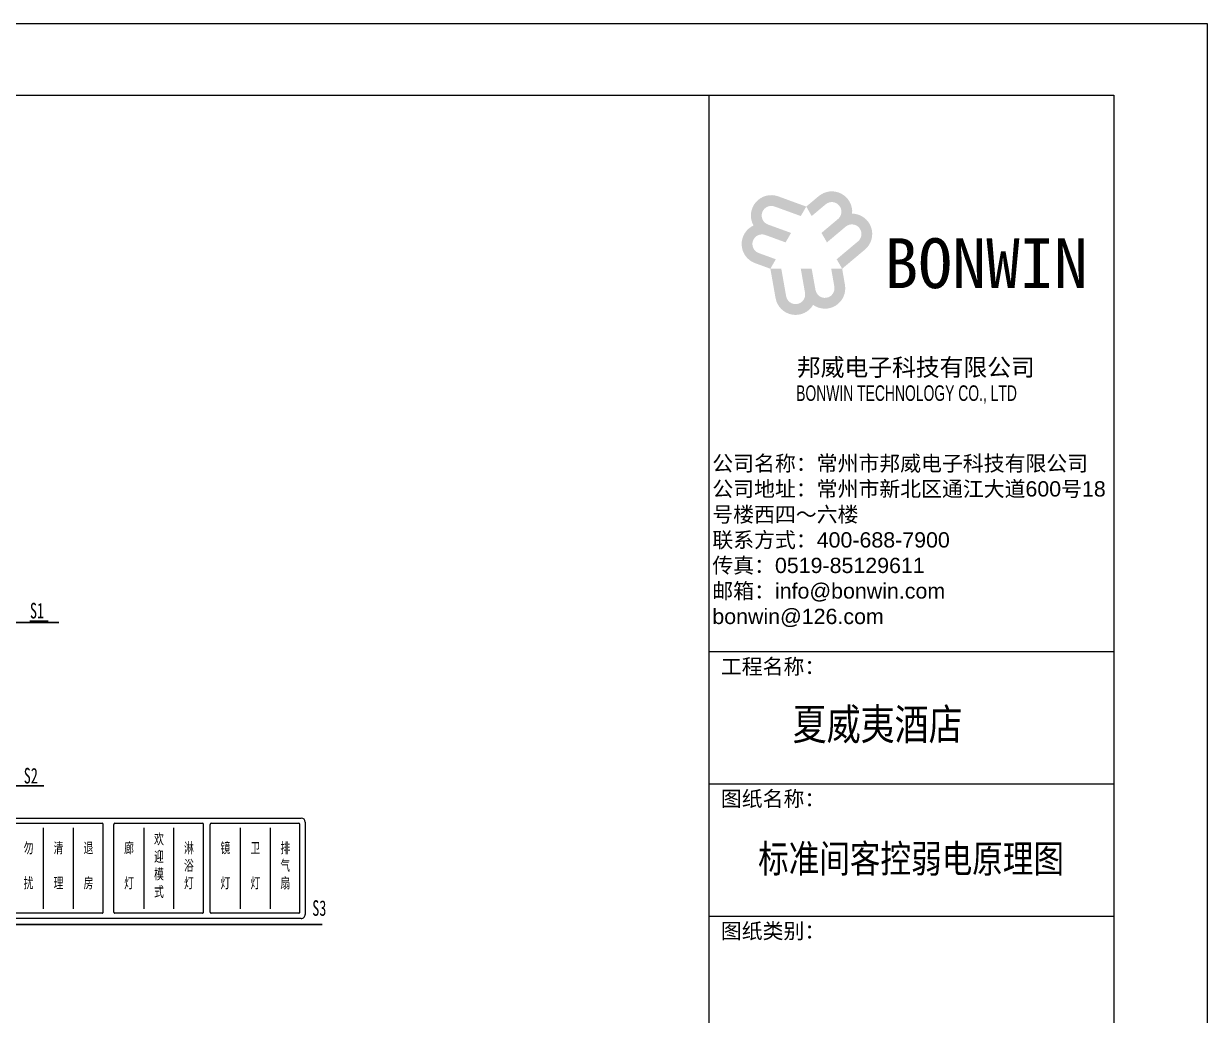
# Model space of a CAD drawing. Header units: millimetres. Extents: x 130143 to 328923, y 19139 to 134795.
# Drawn here: x 232000 to 247199, y 63053 to 75790 of the extents above; entities that cross this region are included whole.
import ezdxf

# ---------------------------------------------------------------- set-up
doc = ezdxf.new("R2010")
doc.units = ezdxf.units.MM
doc.header["$LTSCALE"] = 10
doc.layers.add('FF-【活动成品家具】', color=51, linetype='Continuous', lineweight=0)
doc.layers.add('邦威智能化', color=7, linetype='Continuous', lineweight=18)
doc.layers.add('新建墙体图', color=255, linetype='Continuous')
doc.styles.get("Standard").update_dxf_attribs({"font": 'arial.ttf'})
doc.styles.add('仿宋体', font='', dxfattribs={"width": 0.8})
doc.styles.add('标准', font='', dxfattribs={"width": 0.667})
doc.styles.get('仿宋体').set_extended_font_data('宋体')
doc.styles.get('标准').set_extended_font_data('仿宋_gb2312')

# ---------------------------------------------------------------- blocks, each defined once
blk = doc.blocks.new('图框')
h = blk.add_hatch(color=5)
h.dxf.hatch_style = 1
h.paths.add_polyline_path([(36461, -1029), (36261, -1197), (36348, -1349), (36572, -1161, -1), (36770, -1397), (36505, -1620), (36593, -1772), (36894, -1519, -1), (37092, -1755), (36749, -2043), (36837, -2195), (37203, -1887, 0.696307), (36997, -1310, 0.6707)])
h.paths.add_polyline_path([(36837, -2195), (36661, -2195), (36712, -2483, -1), (36409, -2536), (36348, -2195), (36173, -2195), (36241, -2583, -1), (35938, -2636), (35860, -2195), (35685, -2195), (35768, -2666, 0.696307), (36371, -2776, 0.6707), (36882, -2453)])
h.paths.add_polyline_path([(35646, -1485, -1), (35752, -1196), (36173, -1349), (36261, -1197), (35811, -1033, 0.696307), (35414, -1501, 0.6707), (35439, -2105), (35685, -2195), (35772, -2043), (35498, -1943, -1), (35603, -1653), (35929, -1772), (36017, -1620)])
for p, q in [((34698, 590), (34698, -29110)), ((41198, -2583), (41198, -8983)), ((34698, -8340), (41198, -8340)), ((34698, -10463), (41198, -10463)), ((34698, -12587), (41198, -12587))]:
    blk.add_line(p, q)
for points in [[(-2302, 1740), (42698, 1740), (42698, -30260), (-2302, -30260)], [(-802, 590), (41198, 590), (41198, -29110), (-802, -29110)]]:
    blk.add_lwpolyline(points, close=True)
for s, p in [('工程名称：', (34890, -8704)), ('图纸名称：', (34890, -10827)), ('图纸类别：', (34890, -12950))]:
    blk.add_text(s, height=245.7).set_placement(p)
at = {"attachment_point": 1}
for s, width, insert, char_height in [('{\\fSimHei|b1|i0|c0|p49;\\C5;BONWIN}', 3084.57, (37514, -1706), 800), ('{\\fSimSun|b1|i0|c134|p2;邦威电子科技有限公司}', 5483.58, (36110, -3637), 280), ('{\\fﾷￂￋￎ_gb2312|b0|i0|c134|p49;\\W0.667;BONWIN TECHNOLOGY CO., LTD}', 5483.58, (36099, -4067), 250), ('{\\fSimSun|b0|i0|c134|p2;公司名称：常州市邦威电子科技有限公司\\P公司地址：常州市新北区通江大道}600{\\fSimSun|b0|i0|c134|p2;号}18{\\fSimSun|b0|i0|c134|p2;号楼西四～六楼\\P联系方式：}400-688-7900{\\fSimSun|b0|i0|c134|p2;\u3000\u3000\\P传真：}0519-85129611\\P{\\fSimSun|b0|i0|c134|p2;邮箱：}info@bonwin.com{\\fSimSun|b0|i0|c134|p2;\u3000\u3000}bonwin@126.com', 6387.17, (34753, -5197), 245.65)]:
    blk.add_mtext_dynamic_manual_height_columns(s, width=width, gutter_width=1228, heights=[0], dxfattribs=dict(at, insert=insert, char_height=char_height))

msp = doc.modelspace()

# ---------------------------------------------------------------- linework, layer by layer
at = {"layer": 'FF-【活动成品家具】'}
msp.add_line((232080.49713, 68118.53851), (232315.7136, 68118.53851), dxfattribs=at)
at = {"layer": '新建墙体图'}
for p, q in [((230558.07654, 68097.45223), (232452.47014, 68097.45223)), ((230872.05615, 65999.01969), (232258.06122, 65999.01969)), ((230467.5237, 64218.30356), (235832.87843, 64218.30356))]:
    msp.add_line(p, q, dxfattribs=at)
at = {"layer": '邦威智能化', "color": 0}
for p, q in [((231798.44124, 65587.69138), (233088.44124, 65587.69138)), ((231880.56624, 65519.81638), (233006.31624, 65519.81638)), ((233088.44124, 65587.69138), (234378.44124, 65587.69138)), ((233170.56624, 65519.81638), (234296.31624, 65519.81638)), ((234325.94124, 65587.69138), (235563.44124, 65587.69138)), ((234408.06624, 65519.81638), (235533.81624, 65519.81638)), ((235615.94124, 65535.19138), (235615.94124, 64350.19138)), ((233020.56624, 64379.8164), (233020.56624, 65505.56638)), ((233156.31624, 64379.8164), (233156.31624, 65505.56638)), ((234310.56624, 64379.8164), (234310.56624, 65505.56638)), ((234393.81624, 64379.8164), (234393.81624, 65505.56638)), ((235548.06624, 64379.8164), (235548.06624, 65505.56638)), ((233088.44124, 64297.69138), (231798.44124, 64297.69138)), ((233006.31624, 64365.56638), (231880.56624, 64365.56638)), ((234378.44124, 64297.69138), (233088.44124, 64297.69138)), ((234296.31624, 64365.56638), (233170.56624, 64365.56638)), ((235563.44124, 64297.69138), (234325.94124, 64297.69138)), ((235533.81624, 64365.56638), (234408.06624, 64365.56638))]:
    msp.add_line(p, q, dxfattribs=at)
at = {"layer": '邦威智能化'}
for p, q in [((232251.06624, 65462.10388), (232251.06624, 64423.27888)), ((232635.81624, 65462.10388), (232635.81624, 64423.27888)), ((233541.06624, 65462.10388), (233541.06624, 64423.27888)), ((233925.81624, 65462.10388), (233925.81624, 64423.27888)), ((234778.56624, 65462.10388), (234778.56624, 64423.27888)), ((235163.31624, 65462.10388), (235163.31624, 64423.27888))]:
    msp.add_line(p, q, dxfattribs=at)
at = {"layer": '邦威智能化', "color": 0}
for centre, radius, start, end in [((233006.31624, 65505.56638), 14.25, 0, 90), ((233170.56624, 65505.56638), 14.25, 90, 180), ((234296.31624, 65505.56638), 14.25, 0, 90), ((234408.06624, 65505.56638), 14.25, 90, 180), ((235533.81624, 65505.56638), 14.25, 0, 90), ((235563.44124, 65535.19138), 52.5, 0, 89.999999998), ((233006.31624, 64379.81638), 14.25, 270, 0.000077275), ((233170.56624, 64379.81638), 14.25, 179.999922725, 270), ((234296.31624, 64379.81638), 14.25, 270, 0.000077275), ((234408.06624, 64379.81638), 14.25, 179.999922725, 270), ((235533.81624, 64379.81638), 14.25, 270, 0.000077275), ((235563.44124, 64350.19138), 52.5, 269.99999999, 0)]:
    msp.add_arc(centre, radius, start, end, dxfattribs=at)

# ---------------------------------------------------------------- block references
at = {"layer": '邦威智能化', "xscale": 0.8000000000029104, "yscale": 0.7999999999992724, "zscale": 0.8}
msp.add_blockref('图框', (213040.53592, 74398.66925, 0), dxfattribs=at)

# ---------------------------------------------------------------- texts
at = {"layer": '邦威智能化', "style": '仿宋体', "width": 0.8}
msp.add_text('标准间客控弱电原理图', height=360, dxfattribs=at).set_placement((241430.68564, 64885.43775, 0))
at = {"layer": '邦威智能化', "linetype": 'Continuous', "lineweight": 0, "char_height": 200, "style": '标准'}
for s, insert, width, attachment_point in [('{\\fSimHei|b0|i0|c134|p49;S1}', (232080.49713, 68351.83681), 707.0473264, 1), ('{\\fSimHei|b0|i0|c134|p49;S2}', (232000.92897, 66231.39405), 561.1486717, 1), ('{\\fSimHei|b0|i0|c134|p49;S3}', (235886.87663, 64531.09599), 561.1486717, 3)]:
    msp.add_mtext(s, dxfattribs=dict(at, insert=insert, width=width, attachment_point=attachment_point))
at = {"layer": '邦威智能化', "insert": (241874.58145, 66546.29651, 0), "char_height": 400, "width": 4650.6666667, "attachment_point": 7, "style": '仿宋体'}
msp.add_mtext('夏威夷酒店', dxfattribs=at)
at = {"layer": '邦威智能化', "color": 0, "lineweight": -3, "char_height": 135, "width": 1032.6109752, "attachment_point": 1, "style": '标准'}
for s, insert in [('{\\fSimHei|b0|i0|c134|p49;\\C256;欢\\P迎\\P模\\P式}', (233674.33987, 65385.51152)), ('{\\fSimHei|b0|i0|c134|p49;\\C256;勿\\P\\P扰}', (231999.58987, 65271.43118)), ('{\\fSimHei|b0|i0|c134|p49;\\C256;清\\P\\P理}', (232384.33987, 65271.43117)), ('{\\fSimHei|b0|i0|c134|p49;\\C256;退\\P\\P房}', (232769.08987, 65271.43117)), ('{\\fSimHei|b0|i0|c134|p49;\\C256;廊\\P\\P灯}', (233289.58987, 65271.43118)), ('{\\fSimHei|b0|i0|c134|p49;\\C256;淋\\P浴\\P灯}', (234059.08987, 65271.43117)), ('{\\fSimHei|b0|i0|c134|p49;\\C256;镜\\P\\P灯}', (234527.08987, 65271.43118)), ('{\\fSimHei|b0|i0|c134|p49;\\C256;卫\\P\\P灯}', (234911.83987, 65271.43117)), ('{\\fSimHei|b0|i0|c134|p49;\\C256;排\\P气\\P扇}', (235296.58987, 65271.43117))]:
    msp.add_mtext(s, dxfattribs=dict(at, insert=insert))

doc.saveas('drawing.dxf')
